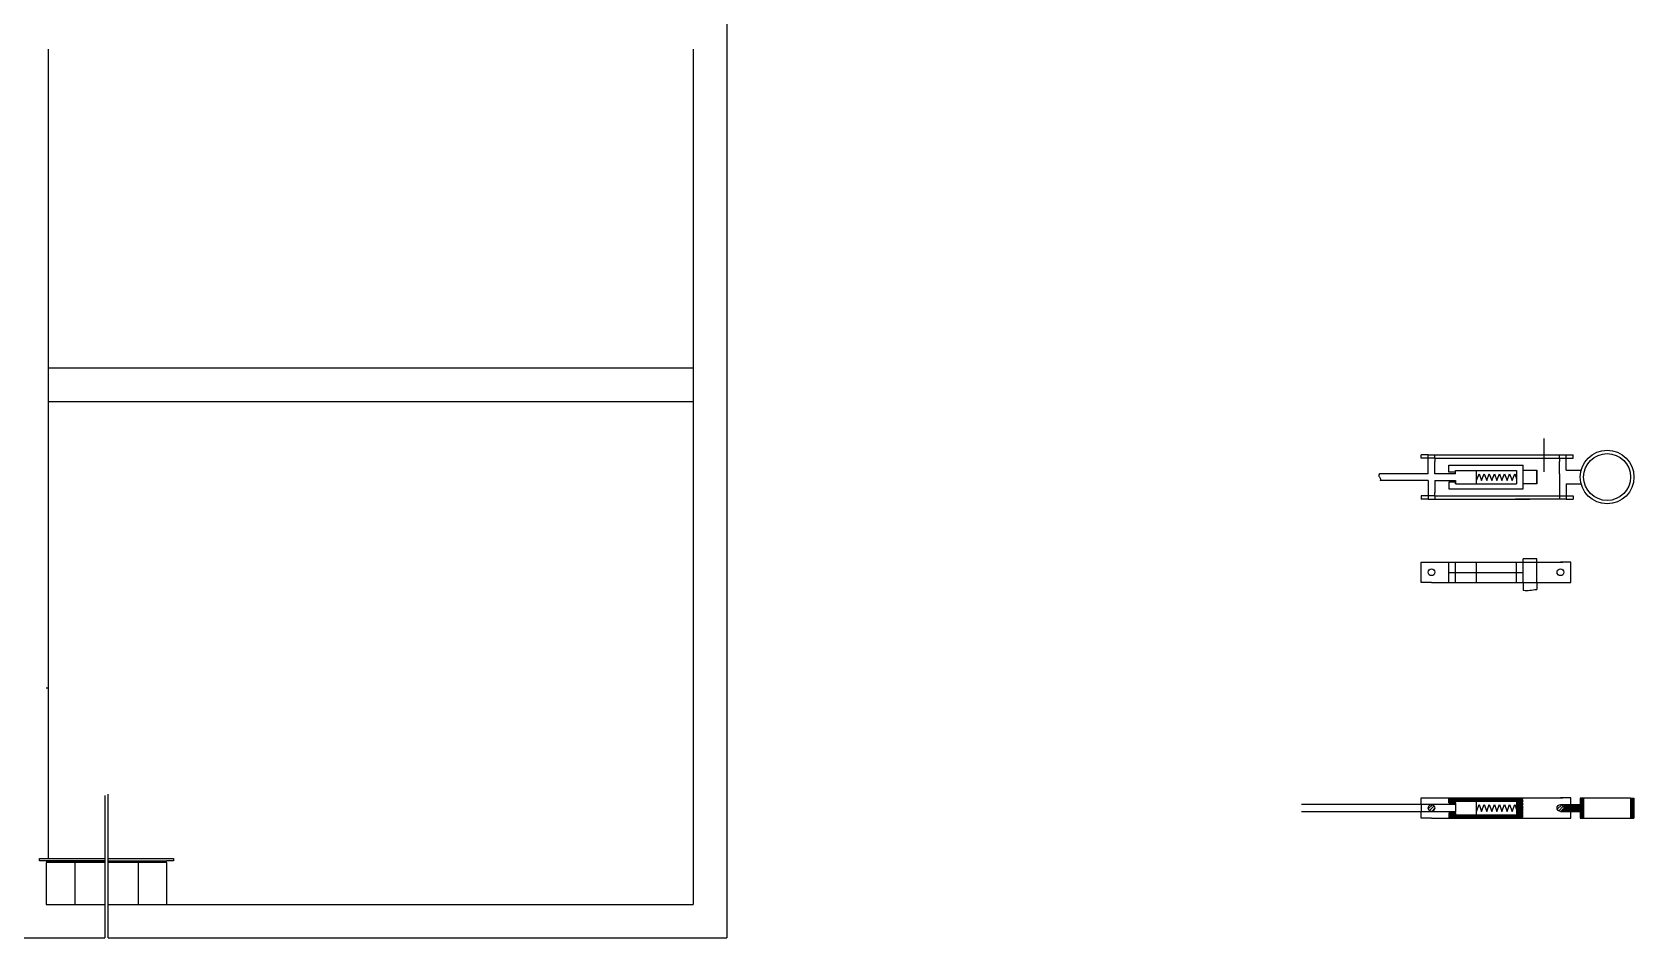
# Model space of a CAD drawing. Header units: millimetres. Extents: x 0 to 32767, y -6628 to 8132.
# Drawn here: x 11775 to 16552, y 2832 to 5534 of the extents above; entities that cross this region are included whole.
import ezdxf

# ---------------------------------------------------------------- set-up
doc = ezdxf.new("R2010")
doc.units = ezdxf.units.MM
doc.linetypes.add('ACISOTGL', pattern=[3, 2, -1])
doc.linetypes.add('ACISOWELD', pattern=[3, 2, -1])

msp = doc.modelspace()

# ---------------------------------------------------------------- hatches: boundary and pattern name
h = msp.add_hatch()
h.set_pattern_fill('ANSI31', color=256)
h.set_pattern_definition([(45, (6081.0773, -843.3768), (-2.245064, 2.245064), [])])
h.paths.add_polyline_path([(16221.677, 3250.349), (15999.614, 3250.349), (15999.614, 3235.046), (16019.614, 3235.046), (16019.614, 3240.046), (16201.727, 3240.046), (16201.727, 3220.046), (16221.677, 3220.046)])
h.paths.add_polyline_path([(16221.677, 3220.046), (16201.727, 3220.046), (16201.727, 3200.046), (16019.614, 3200.046), (16019.614, 3205.046), (15999.614, 3205.046), (15999.614, 3189.744), (16221.677, 3189.744)])
h = msp.add_hatch()
h.set_pattern_fill('ANSI31', color=256, angle=90)
h.set_pattern_definition([(135, (6081.0773, -843.3768), (-2.245064, -2.245064), [])])
h.paths.add_polyline_path([(16391.589, 3210.046), (16391.589, 3189.744), (16401.589, 3189.744), (16401.589, 3249.676), (16391.589, 3249.676), (16391.589, 3230.837), (16331.984, 3230.043, -0.42203967), (16342.251, 3220.046, -0.41421356), (16332.251, 3210.046)])
h.paths.add_polyline_path([(16541.567, 3189.744), (16551.567, 3189.744), (16551.567, 3249.676), (16541.567, 3249.676)])
h = msp.add_hatch()
h.set_pattern_fill('ANSI31', color=256, scale=2)
h.set_pattern_definition([(45, (6138.813, -843.377), (-4.490128, 4.490128), [])])
edge = h.paths.add_edge_path()
edge.add_arc((15948.02, 3220.046), 10, 0, 360)
edge = h.paths.add_edge_path()
edge.add_arc((16332.251, 3220.046), 10, 0, 360)

# ---------------------------------------------------------------- linework, layer by layer
for p, q in [((13846.492, 7385.952), (13846.492, 2832.495)), ((11823.202, 5482.495), (11823.202, 4482.495)), ((13746.729, 5482.495), (13746.729, 4482.495)), ((11823.202, 4532.495), (13746.729, 4532.495)), ((11823.202, 4482.495), (11823.202, 3482.495)), ((13746.729, 4482.495), (13746.729, 3482.495)), ((11823.202, 4432.495), (13746.729, 4432.495)), ((16282.709, 4322.242), (16282.709, 4222.479)), ((15916.818, 4262.982), (15916.818, 4272.982)), ((15938.02, 4272.982), (15916.818, 4272.982)), ((15958.02, 4262.982), (15916.818, 4262.982)), ((15938.02, 4272.982), (16088.542, 4272.982)), ((15938.02, 4272.982), (16088.542, 4272.982)), ((15938.02, 4217.006), (15938.02, 4262.982)), ((15938.02, 4217.006), (15938.02, 4262.982)), ((15938.259, 4273.016), (16088.781, 4273.016)), ((15958.02, 4262.982), (16088.542, 4262.982)), ((15958.02, 4262.982), (15958.02, 4252.982)), ((15958.02, 4217.006), (15958.02, 4252.982)), ((15958.02, 4217.006), (15958.02, 4252.982)), ((16088.542, 4272.982), (16128.542, 4272.982)), ((16088.542, 4272.982), (16128.542, 4272.982)), ((16088.542, 4262.982), (16128.542, 4262.982)), ((16128.542, 4272.982), (16349.238, 4272.982)), ((16128.542, 4272.982), (16349.238, 4272.982)), ((16128.542, 4262.982), (16329.238, 4262.982)), ((16329.238, 4262.982), (16329.238, 4252.982)), ((16329.238, 4262.982), (16370.44, 4262.982)), ((16329.238, 4217.006), (16329.238, 4252.982)), ((16329.238, 4217.006), (16329.238, 4252.982)), ((16349.238, 4272.982), (16370.44, 4272.982)), ((16349.238, 4227.04), (16349.238, 4262.982)), ((16349.238, 4227.04), (16349.238, 4262.982)), ((16370.44, 4262.982), (16370.44, 4272.982)), ((15938.02, 4217.006), (15792.716, 4217.006)), ((16019.475, 4217.006), (15958.02, 4217.006)), ((15999.614, 4222.04), (15999.614, 4242.04)), ((15999.614, 4242.04), (16120.136, 4242.04)), ((16019.475, 4222.04), (15999.614, 4222.04)), ((16019.475, 4217.006), (16019.475, 4227.006)), ((16019.475, 4217.006), (16019.475, 4227.006)), ((16019.475, 4227.006), (16081.795, 4227.006)), ((16081.821, 4187.047), (16081.795, 4227.006)), ((16081.795, 4227.006), (16201.727, 4227.006)), ((16082.113, 4197.04), (16089.855, 4217.04)), ((16089.855, 4217.04), (16097.267, 4197.04)), ((16097.267, 4197.04), (16105.009, 4217.04)), ((16105.009, 4217.04), (16112.421, 4197.04)), ((16112.421, 4197.04), (16120.163, 4217.04)), ((16120.136, 4242.04), (16160.136, 4242.04)), ((16120.163, 4217.04), (16127.574, 4197.04)), ((16127.574, 4197.04), (16135.317, 4217.04)), ((16135.317, 4217.04), (16142.728, 4197.04)), ((16142.728, 4197.04), (16150.47, 4217.04)), ((16150.47, 4217.04), (16157.882, 4197.04)), ((16157.882, 4197.04), (16165.624, 4217.04)), ((16160.136, 4242.04), (16221.677, 4242.04)), ((16165.624, 4217.04), (16173.036, 4197.04)), ((16173.036, 4197.04), (16180.778, 4217.04)), ((16180.778, 4217.04), (16188.19, 4197.04)), ((16188.19, 4197.04), (16195.932, 4217.04)), ((16195.932, 4217.04), (16201.727, 4201.403)), ((16201.727, 4227.006), (16201.753, 4187.125)), ((16221.677, 4172.04), (16221.677, 4242.04)), ((16221.677, 4207.04), (16221.677, 4227.04)), ((16221.677, 4227.04), (16261.571, 4227.04)), ((16261.571, 4227.04), (16261.571, 4187.04)), ((16261.571, 4187.04), (16261.571, 4227.04)), ((16329.238, 4217.006), (16329.238, 4151.029)), ((16349.238, 4227.04), (16394.13, 4227.04)), ((15938.02, 4197.006), (15794.608, 4197.006)), ((15938.02, 4197.006), (15938.02, 4151.029)), ((15958.02, 4197.006), (16019.475, 4197.006)), ((15958.02, 4197.006), (15958.02, 4161.029)), ((15958.02, 4151.029), (15958.02, 4161.029)), ((15999.614, 4192.04), (15999.614, 4172.04)), ((16019.475, 4192.04), (15999.614, 4192.04)), ((15999.614, 4172.04), (16120.136, 4172.04)), ((16019.475, 4197.006), (16019.475, 4187.006)), ((16019.475, 4187.006), (16019.475, 4197.006)), ((16019.475, 4187.006), (16081.821, 4187.047)), ((16081.821, 4187.047), (16201.753, 4187.125)), ((16120.136, 4172.04), (16160.136, 4172.04)), ((16160.136, 4172.04), (16221.677, 4172.04)), ((16261.571, 4187.04), (16221.677, 4187.04)), ((16349.238, 4187.04), (16349.238, 4151.029)), ((16349.238, 4187.04), (16394.13, 4187.04)), ((15958.02, 4151.029), (15916.818, 4151.029)), ((15916.818, 4151.029), (15916.818, 4141.029)), ((15938.02, 4141.029), (15916.818, 4141.029)), ((15938.02, 4141.029), (16088.542, 4141.029)), ((15958.02, 4151.029), (16088.542, 4151.029)), ((16088.542, 4151.029), (16128.542, 4151.029)), ((16088.542, 4141.029), (16128.542, 4141.029)), ((16128.542, 4151.029), (16329.238, 4151.029)), ((16128.542, 4141.029), (16241.339, 4141.029)), ((16349.238, 4141.029), (16198.716, 4141.029)), ((16329.238, 4151.029), (16370.44, 4151.029)), ((16349.238, 4141.029), (16370.44, 4141.029)), ((16370.44, 4151.029), (16370.44, 4141.029)), ((15916.818, 3892.503), (15916.818, 3953.364)), ((15916.818, 3953.364), (15948.02, 3953.364)), ((15948.02, 3953.108), (16339.238, 3953.364)), ((16261.571, 3963.313), (16221.677, 3963.313)), ((16221.677, 3953.287), (16221.677, 3963.313)), ((16261.577, 3953.313), (16261.571, 3963.313)), ((16363.453, 3953.364), (16332.251, 3953.364)), ((16363.453, 3892.503), (16363.453, 3953.364)), ((15948.02, 3892.503), (15916.818, 3892.503)), ((15948.02, 3892.503), (16332.251, 3892.503)), ((16221.677, 3892.503), (16221.677, 3870.106)), ((16261.577, 3892.503), (16261.577, 3871.356)), ((16332.251, 3892.503), (16363.453, 3892.503)), ((11816.965, 3578.792), (11820.465, 3578.792)), ((11823.202, 3482.495), (11823.202, 3069.495)), ((13746.729, 3482.495), (13746.729, 2932.495)), ((11992.012, 3257.545), (11992.012, 2832.495)), ((12002.012, 2832.495), (12002.012, 3261.169)), ((15916.818, 3250.477), (15948.02, 3250.477)), ((15916.818, 3230.046), (15916.818, 3250.477)), ((15948.02, 3250.221), (16339.238, 3250.477)), ((15999.614, 3235.046), (15999.614, 3250.349)), ((15999.614, 3250.349), (16221.677, 3250.349)), ((16363.453, 3250.477), (16332.251, 3250.477)), ((16363.453, 3230.462), (16363.453, 3250.477)), ((16541.589, 3249.676), (16391.589, 3249.676)), ((16391.589, 3249.676), (16391.589, 3230.48)), ((16401.589, 3249.676), (16401.589, 3189.744)), ((16541.567, 3249.676), (16541.567, 3189.744)), ((16541.567, 3249.676), (16551.567, 3249.676)), ((16551.567, 3249.676), (16551.567, 3189.744)), ((15989.614, 3230.046), (15560.218, 3230.046)), ((15560.218, 3210.046), (15989.614, 3210.046)), ((15916.818, 3189.616), (15916.818, 3210.046)), ((16019.614, 3230.046), (15989.614, 3230.046)), ((15989.614, 3210.046), (16019.614, 3210.046)), ((15999.614, 3235.046), (16019.614, 3235.046)), ((16019.614, 3235.046), (15999.614, 3235.046)), ((16019.614, 3205.046), (15999.614, 3205.046)), ((15999.614, 3205.046), (15999.614, 3189.744)), ((16019.614, 3235.046), (16019.614, 3240.046)), ((16019.614, 3240.046), (16201.727, 3240.046)), ((16019.614, 3235.046), (16019.614, 3230.046)), ((16019.614, 3230.046), (16019.614, 3207.546)), ((16019.614, 3205.046), (16019.614, 3210.046)), ((16019.614, 3205.046), (16019.614, 3200.046)), ((16082.113, 3230.046), (16082.113, 3240.046)), ((16082.113, 3210.046), (16082.113, 3230.046)), ((16082.113, 3210.046), (16089.855, 3230.046)), ((16089.855, 3230.046), (16097.267, 3210.046)), ((16097.267, 3210.046), (16105.009, 3230.046)), ((16105.009, 3230.046), (16112.421, 3210.046)), ((16112.421, 3210.046), (16120.163, 3230.046)), ((16120.163, 3230.046), (16127.574, 3210.046)), ((16127.574, 3210.046), (16135.317, 3230.046)), ((16135.317, 3230.046), (16142.728, 3210.046)), ((16142.728, 3210.046), (16150.47, 3230.046)), ((16150.47, 3230.046), (16157.882, 3210.046)), ((16157.882, 3210.046), (16165.624, 3230.046)), ((16165.624, 3230.046), (16173.036, 3210.046)), ((16173.036, 3210.046), (16180.778, 3230.046)), ((16180.778, 3230.046), (16188.19, 3210.046)), ((16188.19, 3210.046), (16195.932, 3230.046)), ((16195.932, 3230.046), (16201.727, 3214.409)), ((16201.727, 3240.046), (16201.727, 3200.046)), ((16201.727, 3220.046), (16221.677, 3220.046)), ((16332.251, 3230.046), (16391.589, 3230.837)), ((16332.251, 3210.046), (16391.589, 3210.046)), ((16363.453, 3189.616), (16363.453, 3210.046)), ((16391.589, 3210.046), (16391.589, 3189.744)), ((15948.02, 3189.616), (15916.818, 3189.616)), ((15948.02, 3189.616), (16332.251, 3189.616)), ((15999.614, 3189.744), (16221.677, 3189.744)), ((16019.614, 3200.046), (16201.727, 3200.046)), ((16120.136, 3189.744), (16110.136, 3189.744)), ((16160.136, 3189.744), (16170.136, 3189.744)), ((16332.251, 3189.616), (16363.453, 3189.616)), ((16391.589, 3189.744), (16551.567, 3189.744)), ((11797.012, 3062.495), (11797.012, 3069.495)), ((11797.012, 3069.495), (11992.012, 3069.495)), ((11992.012, 3062.495), (11797.012, 3062.495)), ((11817.012, 3062.495), (11992.012, 3062.495)), ((11817.012, 3057.495), (11817.012, 2932.495)), ((11992.012, 3057.495), (11817.012, 3057.495)), ((11823.202, 3062.495), (11823.202, 3057.495)), ((11902.012, 3057.495), (11902.012, 2932.495)), ((12002.012, 3069.495), (12197.012, 3069.495)), ((12002.012, 3062.495), (12177.012, 3062.495)), ((12177.012, 3057.495), (12002.012, 3057.495)), ((12092.012, 2932.495), (12092.012, 3057.495)), ((12197.012, 3062.495), (12177.012, 3062.495)), ((12177.012, 2932.495), (12177.012, 3057.495)), ((12197.012, 3069.495), (12197.012, 3062.495)), ((11817.012, 2932.495), (11823.202, 2932.495)), ((11823.202, 2932.495), (11992.012, 2932.495)), ((11823.202, 2932.495), (11992.012, 2932.495)), ((12002.012, 2932.495), (12177.012, 2932.495)), ((12002.012, 2932.495), (13746.729, 2932.495)), ((11723.439, 2832.495), (11992.012, 2832.495)), ((12002.012, 2832.495), (13846.492, 2832.495))]:
    msp.add_line(p, q)
at = {"linetype": 'ACISOWELD'}
for p, q in [((15938.02, 4262.982), (15938.259, 4273.016)), ((15958.02, 4262.982), (15958.02, 4272.982)), ((16329.238, 4262.982), (16329.238, 4272.982)), ((16349.238, 4262.982), (16348.999, 4273.016)), ((15938.02, 4151.029), (15938.02, 4141.029)), ((15958.02, 4151.029), (15958.02, 4141.029)), ((16329.238, 4151.029), (16329.238, 4141.029)), ((16349.238, 4151.029), (16349.238, 4141.029)), ((15999.521, 3892.503), (15999.482, 3953.142)), ((15999.502, 3922.823), (16221.677, 3922.823)), ((16019.515, 3892.503), (16019.475, 3953.155)), ((16082.014, 3892.503), (16081.974, 3953.196)), ((16201.628, 3892.503), (16201.589, 3953.274)), ((16221.677, 3892.503), (16221.677, 3953.287)), ((15916.818, 3230.046), (15916.818, 3210.046))]:
    msp.add_line(p, q, dxfattribs=at)
at = {"linetype": 'ACISOTGL'}
msp.add_line((16261.577, 3892.503), (16261.577, 3953.313), dxfattribs=at)
msp.add_lwpolyline([(16082.113, 3200.046), (16082.113, 3230.046)])
for centre, radius in [((16471.578, 4207.04), 79.989), ((16471.578, 4207.04), 69.989), ((15948.02, 3922.934), 10), ((16332.251, 3922.934), 10), ((15948.02, 3220.046), 10), ((16332.251, 3220.046), 10), ((16332.251, 3220.046), 10)]:
    msp.add_circle(centre, radius)
msp.add_spline([(15792.716, 4217.006), (15790.313, 4211.213), (15795.086, 4204.109), (15794.608, 4197.006)], degree=3)
msp.add_open_spline([(16221.677, 3870.106), (16235.234, 3866.07), (16247.574, 3871.579), (16261.577, 3871.356)], degree=3)

doc.saveas('drawing.dxf')
